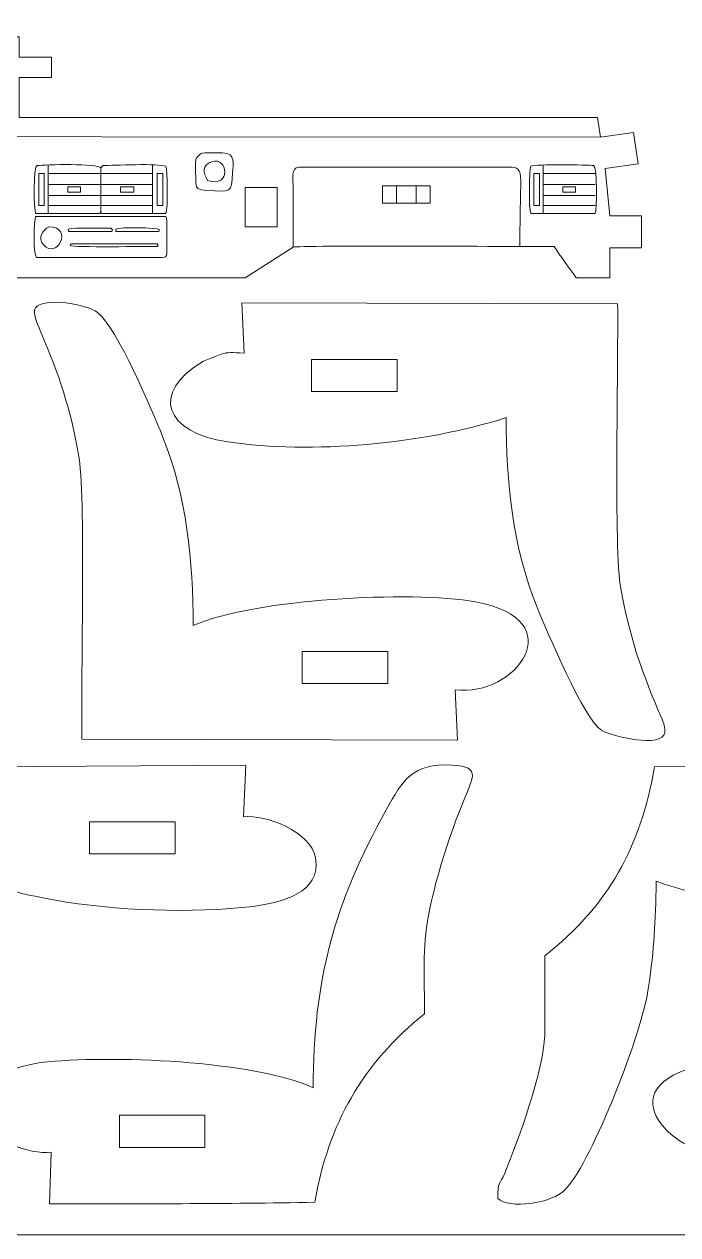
# Model space of a CAD drawing. Header units: centimetres. Extents: x -5.6 to 52.4, y -14 to 24.
# Drawn here: x 10.52 to 15.72, y -13.99 to -4.35 of the extents above; entities that cross this region are included whole.
import ezdxf

# ---------------------------------------------------------------- set-up
doc = ezdxf.new("R2010")
doc.units = ezdxf.units.CM
doc.header["$MEASUREMENT"] = 0
doc.layers.add('Camada 1', color=7, linetype='Continuous')

msp = doc.modelspace()

# ---------------------------------------------------------------- linework, layer by layer
at = {"layer": 'Camada 1', "color": 5, "lineweight": 9}
msp.add_open_spline([(52.40695, -13.99431), (52.40695, -13.99431), (-5.59305, -13.99431), (-5.59305, -13.99431), (-5.59305, -13.99431), (-5.59305, -13.99431), (52.40695, -13.9943), (52.40695, -13.9943), (52.40695, -13.9943), (52.40695, -13.9943), (52.40695, 24.00571), (52.40695, 24.00571), (52.40695, 24.00571), (52.40695, 24.00571), (-5.59305, 24.00571), (-5.59305, 24.00571), (-5.59305, 24.00571), (-5.59305, 24.00571), (-5.59305, -13.9943), (-5.59305, -13.9943)], degree=3, knots=[0, 0, 0, 0, 0.1666667, 0.1666667, 0.1666667, 0.1666667, 0.3333333, 0.3333333, 0.3333333, 0.3333333, 0.5, 0.5, 0.5, 0.5, 0.6666667, 0.6666667, 0.6666667, 0.6666667, 1, 1, 1, 1], dxfattribs=at)
at = {"layer": 'Camada 1', "color": 3, "lineweight": 9}
for points, knots in [([(8.43864, -4.69443), (8.43864, -4.69443), (8.43864, -4.77572), (8.43864, -4.77572), (8.43864, -4.77572), (8.52408, -4.77572), (8.60953, -4.77572), (8.69497, -4.77572), (8.69497, -4.77572), (8.69497, -4.77572), (8.69497, -5.09455), (8.69497, -5.09455), (8.69497, -5.09455), (8.48449, -5.09455), (8.27402, -5.09455), (8.06354, -5.09455), (8.06354, -5.09455), (8.06354, -5.09455), (8.06354, -4.84448), (8.06354, -4.84448), (8.06354, -4.84448), (8.06354, -4.84448), (7.55093, -4.84448), (7.55093, -4.84448), (7.55093, -4.84448), (7.55093, -4.84448), (7.55093, -5.09455), (7.55093, -5.09455), (7.55093, -5.09455), (7.41965, -5.09455), (7.28837, -5.09455), (7.15709, -5.09455), (7.15709, -5.09455), (7.15709, -5.09455), (7.13834, -5.24457), (7.13834, -5.24457), (7.13834, -5.24457), (7.13834, -5.24457), (6.88827, -5.21334), (6.88827, -5.21334), (6.88827, -5.21334), (6.87599, -5.28679), (6.85701, -5.39169), (6.85701, -5.4634), (6.85701, -5.4634), (6.85701, -5.4634), (7.10708, -5.50091), (7.10708, -5.50091), (7.10708, -5.50091), (7.10708, -5.50091), (7.08208, -5.876), (7.08208, -5.876), (7.08208, -5.876), (7.08208, -5.876), (6.82574, -5.876), (6.82574, -5.876), (6.82574, -5.876), (6.82574, -5.876), (6.82574, -6.13231), (6.82574, -6.13231), (6.82574, -6.13231), (6.82574, -6.13231), (7.08208, -6.13231), (7.08208, -6.13231), (7.08208, -6.13231), (7.08208, -6.13231), (7.08208, -6.36986), (7.08208, -6.36986), (7.08208, -6.36986), (7.08208, -6.36986), (7.51967, -6.36986), (7.51967, -6.36986), (7.51967, -6.36986), (7.51967, -6.36986), (7.70723, -6.13231), (7.70723, -6.13231), (7.70723, -6.13231), (7.70723, -6.13231), (9.6452, -6.13231), (9.6452, -6.13231), (9.6452, -6.13231), (9.6452, -6.13231), (9.98279, -6.36986), (9.98279, -6.36986), (9.98279, -6.36986), (9.98279, -6.36986), (12.27711, -6.36986), (12.27711, -6.36986), (12.27711, -6.36986), (12.27711, -6.36986), (12.65847, -6.12607), (12.65847, -6.12607), (12.65847, -6.12607), (12.7102, -6.11095), (14.41724, -6.12286), (14.74023, -6.1198), (14.74023, -6.1198), (14.78224, -6.19335), (14.86002, -6.28705), (14.91528, -6.36986), (14.91528, -6.36986), (14.91528, -6.36986), (15.1841, -6.36986), (15.1841, -6.36986), (15.1841, -6.36986), (15.1841, -6.36986), (15.1841, -6.13231), (15.1841, -6.13231), (15.1841, -6.13231), (15.1841, -6.13231), (15.43416, -6.13231), (15.43416, -6.13231), (15.43416, -6.13231), (15.43416, -6.13231), (15.43416, -5.876), (15.43416, -5.876), (15.43416, -5.876), (15.43416, -5.876), (15.1841, -5.876), (15.1841, -5.876), (15.1841, -5.876), (15.1841, -5.876), (15.14659, -5.50091), (15.14659, -5.50091), (15.14659, -5.50091), (15.14659, -5.50091), (15.40914, -5.4634), (15.40914, -5.4634), (15.40914, -5.4634), (15.40914, -5.4634), (15.37163, -5.21334), (15.37163, -5.21334), (15.37163, -5.21334), (15.37163, -5.21334), (15.10908, -5.25085), (15.10908, -5.25085), (15.10908, -5.25085), (15.10908, -5.25085), (15.08406, -5.09455), (15.08406, -5.09455), (15.08406, -5.09455), (15.08406, -5.09455), (10.47665, -5.09455), (10.47665, -5.09455), (10.47665, -5.09455), (10.47665, -5.09455), (10.47665, -4.77572), (10.47665, -4.77572), (10.47665, -4.77572), (10.56209, -4.77572), (10.64754, -4.77572), (10.73298, -4.77572), (10.73298, -4.77572), (10.73298, -4.77572), (10.73298, -4.61318), (10.73298, -4.61318), (10.73298, -4.61318), (10.73298, -4.61318), (10.47665, -4.61318), (10.47665, -4.61318), (10.47665, -4.61318), (10.47665, -4.61318), (10.47665, -4.45064), (10.47665, -4.45064), (10.47665, -4.45064), (10.47665, -4.45064), (8.69497, -4.45064), (8.69497, -4.45064), (8.69497, -4.45064), (8.69497, -4.45064), (8.69497, -4.61318), (8.69497, -4.61318), (8.69497, -4.61318), (8.69497, -4.61318), (8.43864, -4.61318), (8.43864, -4.61318), (8.43864, -4.61318), (8.43864, -4.61318), (8.43864, -4.69443), (8.43864, -4.69443)], [0, 0, 0, 0, 0.0217391, 0.0217391, 0.0217391, 0.0217391, 0.0434783, 0.0434783, 0.0434783, 0.0434783, 0.0652174, 0.0652174, 0.0652174, 0.0652174, 0.0869565, 0.0869565, 0.0869565, 0.0869565, 0.1086957, 0.1086957, 0.1086957, 0.1086957, 0.1304348, 0.1304348, 0.1304348, 0.1304348, 0.1521739, 0.1521739, 0.1521739, 0.1521739, 0.173913, 0.173913, 0.173913, 0.173913, 0.1956522, 0.1956522, 0.1956522, 0.1956522, 0.2173913, 0.2173913, 0.2173913, 0.2173913, 0.2391304, 0.2391304, 0.2391304, 0.2391304, 0.2608696, 0.2608696, 0.2608696, 0.2608696, 0.2826087, 0.2826087, 0.2826087, 0.2826087, 0.3043478, 0.3043478, 0.3043478, 0.3043478, 0.326087, 0.326087, 0.326087, 0.326087, 0.3478261, 0.3478261, 0.3478261, 0.3478261, 0.3695652, 0.3695652, 0.3695652, 0.3695652, 0.3913043, 0.3913043, 0.3913043, 0.3913043, 0.4130435, 0.4130435, 0.4130435, 0.4130435, 0.4347826, 0.4347826, 0.4347826, 0.4347826, 0.4565217, 0.4565217, 0.4565217, 0.4565217, 0.4782609, 0.4782609, 0.4782609, 0.4782609, 0.5, 0.5, 0.5, 0.5, 0.5217391, 0.5217391, 0.5217391, 0.5217391, 0.5434783, 0.5434783, 0.5434783, 0.5434783, 0.5652174, 0.5652174, 0.5652174, 0.5652174, 0.5869565, 0.5869565, 0.5869565, 0.5869565, 0.6086957, 0.6086957, 0.6086957, 0.6086957, 0.6304348, 0.6304348, 0.6304348, 0.6304348, 0.6521739, 0.6521739, 0.6521739, 0.6521739, 0.673913, 0.673913, 0.673913, 0.673913, 0.6956522, 0.6956522, 0.6956522, 0.6956522, 0.7173913, 0.7173913, 0.7173913, 0.7173913, 0.7391304, 0.7391304, 0.7391304, 0.7391304, 0.7608696, 0.7608696, 0.7608696, 0.7608696, 0.7826087, 0.7826087, 0.7826087, 0.7826087, 0.8043478, 0.8043478, 0.8043478, 0.8043478, 0.826087, 0.826087, 0.826087, 0.826087, 0.8478261, 0.8478261, 0.8478261, 0.8478261, 0.8695652, 0.8695652, 0.8695652, 0.8695652, 0.8913043, 0.8913043, 0.8913043, 0.8913043, 0.9130435, 0.9130435, 0.9130435, 0.9130435, 0.9347826, 0.9347826, 0.9347826, 0.9347826, 0.9565217, 0.9565217, 0.9565217, 0.9565217, 1, 1, 1, 1]), ([(14.11369, -8.95282), (14.89523, -9.0949), (14.43177, -9.71296), (13.95115, -9.653), (13.95115, -9.653), (13.95115, -9.653), (13.9699, -10.05308), (13.9699, -10.05308), (13.9699, -10.05308), (13.9699, -10.05308), (10.97542, -10.04684), (10.97542, -10.04684), (10.97542, -10.04684), (10.9696, -9.50755), (11.00669, -8.08713), (10.9504, -7.77752), (10.9504, -7.77752), (10.8813, -7.39742), (10.7966, -7.15562), (10.65032, -6.8023), (10.65032, -6.8023), (10.64068, -6.77901), (10.57517, -6.64765), (10.60657, -6.60849), (10.60657, -6.60849), (10.67496, -6.52319), (11.01545, -6.58058), (11.10045, -6.646), (11.10045, -6.646), (11.258, -6.76726), (11.53669, -7.42981), (11.61933, -7.63373), (11.61933, -7.63373), (11.81264, -8.11072), (11.86313, -8.63014), (11.86313, -9.14035), (11.86313, -9.14035), (12.33537, -8.93059), (13.5968, -8.85887), (14.11369, -8.95282)], [0, 0, 0, 0, 0.0909091, 0.0909091, 0.0909091, 0.0909091, 0.1818182, 0.1818182, 0.1818182, 0.1818182, 0.2727273, 0.2727273, 0.2727273, 0.2727273, 0.3636364, 0.3636364, 0.3636364, 0.3636364, 0.4545455, 0.4545455, 0.4545455, 0.4545455, 0.5454545, 0.5454545, 0.5454545, 0.5454545, 0.6363636, 0.6363636, 0.6363636, 0.6363636, 0.7272727, 0.7272727, 0.7272727, 0.7272727, 0.8181818, 0.8181818, 0.8181818, 0.8181818, 1, 1, 1, 1]), ([(11.94441, -7.0336), (12.10801, -6.97903), (12.07431, -6.95482), (12.26949, -6.97108), (12.26949, -6.97108), (12.26949, -6.97108), (12.25073, -6.57099), (12.25073, -6.57099), (12.25073, -6.57099), (12.25073, -6.57099), (15.24521, -6.57722), (15.24521, -6.57722), (15.24521, -6.57722), (15.25103, -7.11646), (15.21395, -8.53706), (15.27024, -8.84655), (15.27024, -8.84655), (15.33933, -9.22643), (15.42405, -9.46865), (15.57032, -9.8218), (15.57032, -9.8218), (15.5886, -9.86594), (15.62731, -9.93382), (15.62032, -9.99058), (15.62032, -9.99058), (15.60376, -10.12505), (15.19565, -10.01978), (15.12019, -9.97807), (15.12019, -9.97807), (14.98344, -9.90249), (14.67646, -9.17576), (14.60131, -8.99032), (14.60131, -8.99032), (14.40801, -8.51334), (14.35751, -7.99391), (14.35751, -7.48371), (14.35751, -7.48371), (13.69734, -7.6973), (12.80211, -7.77613), (12.13821, -7.67752), (12.13821, -7.67752), (11.64071, -7.60363), (11.51296, -7.29242), (11.94441, -7.0336)], [0, 0, 0, 0, 0.0833333, 0.0833333, 0.0833333, 0.0833333, 0.1666667, 0.1666667, 0.1666667, 0.1666667, 0.25, 0.25, 0.25, 0.25, 0.3333333, 0.3333333, 0.3333333, 0.3333333, 0.4166667, 0.4166667, 0.4166667, 0.4166667, 0.5, 0.5, 0.5, 0.5, 0.5833333, 0.5833333, 0.5833333, 0.5833333, 0.6666667, 0.6666667, 0.6666667, 0.6666667, 0.75, 0.75, 0.75, 0.75, 0.8333333, 0.8333333, 0.8333333, 0.8333333, 1, 1, 1, 1]), ([(16.03343, -12.62246), (15.0752, -12.76996), (15.69933, -13.3755), (16.06471, -13.34138), (16.06471, -13.34138), (16.06471, -13.34138), (16.11472, -13.33514), (16.11472, -13.33514), (16.11472, -13.33514), (16.11472, -13.33514), (16.09597, -13.74774), (16.09597, -13.74774), (16.09597, -13.74774), (16.80222, -13.74774), (17.50913, -13.74858), (18.21524, -13.73522), (18.21524, -13.73522), (18.32915, -13.0804), (18.56174, -12.65224), (19.09046, -12.23488), (19.09046, -12.23488), (19.09046, -11.92335), (19.06924, -11.60904), (19.14047, -11.30337), (19.14047, -11.30337), (19.14047, -11.30337), (19.29677, -10.77825), (19.29677, -10.77825), (19.29677, -10.77825), (19.40414, -10.47099), (19.66256, -10.18779), (19.18422, -10.25937), (19.18422, -10.25937), (18.88494, -10.30415), (18.8334, -10.50181), (18.70285, -10.74074), (18.70285, -10.74074), (18.34927, -11.38785), (18.19648, -12.09837), (18.19648, -12.8225), (18.19648, -12.8225), (17.72193, -12.60695), (16.5694, -12.55813), (16.03343, -12.62246)], [0, 0, 0, 0, 0.0833333, 0.0833333, 0.0833333, 0.0833333, 0.1666667, 0.1666667, 0.1666667, 0.1666667, 0.25, 0.25, 0.25, 0.25, 0.3333333, 0.3333333, 0.3333333, 0.3333333, 0.4166667, 0.4166667, 0.4166667, 0.4166667, 0.5, 0.5, 0.5, 0.5, 0.5833333, 0.5833333, 0.5833333, 0.5833333, 0.6666667, 0.6666667, 0.6666667, 0.6666667, 0.75, 0.75, 0.75, 0.75, 0.8333333, 0.8333333, 0.8333333, 0.8333333, 1, 1, 1, 1]), ([(12.34433, -11.37842), (12.56136, -11.34366), (12.88524, -11.27596), (12.83821, -10.99081), (12.83821, -10.99081), (12.80463, -10.78719), (12.4402, -10.64035), (12.26308, -10.66573), (12.26308, -10.66573), (12.26308, -10.66573), (12.28184, -10.25313), (12.28184, -10.25313), (12.28184, -10.25313), (12.28184, -10.25313), (10.16254, -10.26561), (10.16254, -10.26561), (10.16254, -10.26561), (10.05446, -10.88712), (9.78672, -11.37797), (9.28732, -11.77225), (9.28732, -11.77225), (9.28732, -12.25885), (9.31475, -12.47354), (9.16228, -12.96629), (9.16228, -12.96629), (9.09868, -13.17185), (9.04724, -13.307), (8.96224, -13.50392), (8.96224, -13.50392), (8.94571, -13.54221), (8.87684, -13.68199), (8.92474, -13.71647), (8.92474, -13.71647), (9.04485, -13.80293), (9.34884, -13.73804), (9.44989, -13.62895), (9.44989, -13.62895), (9.69382, -13.36562), (10.03173, -12.46077), (10.10628, -12.03481), (10.10628, -12.03481), (10.15597, -11.75089), (10.16647, -11.46558), (10.17505, -11.17834), (10.17505, -11.17834), (10.39866, -11.25469), (10.52846, -11.28596), (10.7627, -11.32839), (10.7627, -11.32839), (11.23484, -11.41392), (11.86151, -11.43413), (12.34433, -11.37842)], [0, 0, 0, 0, 0.0714286, 0.0714286, 0.0714286, 0.0714286, 0.1428571, 0.1428571, 0.1428571, 0.1428571, 0.2142857, 0.2142857, 0.2142857, 0.2142857, 0.2857143, 0.2857143, 0.2857143, 0.2857143, 0.3571429, 0.3571429, 0.3571429, 0.3571429, 0.4285714, 0.4285714, 0.4285714, 0.4285714, 0.5, 0.5, 0.5, 0.5, 0.5714286, 0.5714286, 0.5714286, 0.5714286, 0.6428571, 0.6428571, 0.6428571, 0.6428571, 0.7142857, 0.7142857, 0.7142857, 0.7142857, 0.7857143, 0.7857143, 0.7857143, 0.7857143, 0.8571429, 0.8571429, 0.8571429, 0.8571429, 1, 1, 1, 1]), ([(10.65018, -12.62246), (10.41638, -12.65989), (10.06754, -12.75695), (10.17505, -13.05381), (10.17505, -13.05381), (10.242, -13.23868), (10.55871, -13.35977), (10.73144, -13.33514), (10.73144, -13.33514), (10.73144, -13.33514), (10.71895, -13.74774), (10.71895, -13.74774), (10.71895, -13.74774), (11.42311, -13.74774), (12.12796, -13.7488), (12.83198, -13.73522), (12.83198, -13.73522), (12.9399, -13.11426), (13.20975, -12.62756), (13.7072, -12.23488), (13.7072, -12.23488), (13.7072, -11.95093), (13.68522, -11.71376), (13.73843, -11.44716), (13.73843, -11.44716), (13.79449, -11.16629), (13.87392, -10.91541), (13.97602, -10.6407), (13.97602, -10.6407), (14.09061, -10.34233), (14.17577, -10.26694), (13.92599, -10.25313), (13.92599, -10.25313), (13.60649, -10.23546), (13.53415, -10.37078), (13.40087, -10.60947), (13.40087, -10.60947), (12.98784, -11.34913), (12.81946, -11.97144), (12.81946, -12.8225), (12.81946, -12.8225), (12.34141, -12.60534), (11.19102, -12.56004), (10.65018, -12.62246)], [0, 0, 0, 0, 0.0833333, 0.0833333, 0.0833333, 0.0833333, 0.1666667, 0.1666667, 0.1666667, 0.1666667, 0.25, 0.25, 0.25, 0.25, 0.3333333, 0.3333333, 0.3333333, 0.3333333, 0.4166667, 0.4166667, 0.4166667, 0.4166667, 0.5, 0.5, 0.5, 0.5, 0.5833333, 0.5833333, 0.5833333, 0.5833333, 0.6666667, 0.6666667, 0.6666667, 0.6666667, 0.75, 0.75, 0.75, 0.75, 0.8333333, 0.8333333, 0.8333333, 0.8333333, 1, 1, 1, 1]), ([(17.72138, -11.37842), (17.92558, -11.34572), (18.21207, -11.29118), (18.22774, -11.04082), (18.22774, -11.04082), (18.23901, -10.86081), (17.88739, -10.63029), (17.64009, -10.66573), (17.64009, -10.66573), (17.65327, -10.53368), (17.64284, -10.41323), (17.65885, -10.25313), (17.65885, -10.25313), (17.65885, -10.25313), (15.53955, -10.26561), (15.53955, -10.26561), (15.53955, -10.26561), (15.42909, -10.90114), (15.17314, -11.37049), (14.66436, -11.77225), (14.66436, -11.77225), (14.66436, -11.77225), (14.66436, -12.40366), (14.66436, -12.40366), (14.66436, -12.40366), (14.65232, -12.69496), (14.46058, -13.22157), (14.34553, -13.50392), (14.34553, -13.50392), (14.30771, -13.59173), (14.28927, -13.57003), (14.28927, -13.70399), (14.28927, -13.70399), (14.37567, -13.79039), (14.72254, -13.74979), (14.83314, -13.62895), (14.83314, -13.62895), (15.05062, -13.39134), (15.44219, -12.37369), (15.48956, -12.03481), (15.48956, -12.03481), (15.53772, -11.69026), (15.54693, -11.52307), (15.55207, -11.17834), (15.55207, -11.17834), (15.74614, -11.2446), (15.93616, -11.29763), (16.13972, -11.32839), (16.13972, -11.32839), (16.6554, -11.40632), (17.20714, -11.43773), (17.72138, -11.37842)], [0, 0, 0, 0, 0.0714286, 0.0714286, 0.0714286, 0.0714286, 0.1428571, 0.1428571, 0.1428571, 0.1428571, 0.2142857, 0.2142857, 0.2142857, 0.2142857, 0.2857143, 0.2857143, 0.2857143, 0.2857143, 0.3571429, 0.3571429, 0.3571429, 0.3571429, 0.4285714, 0.4285714, 0.4285714, 0.4285714, 0.5, 0.5, 0.5, 0.5, 0.5714286, 0.5714286, 0.5714286, 0.5714286, 0.6428571, 0.6428571, 0.6428571, 0.6428571, 0.7142857, 0.7142857, 0.7142857, 0.7142857, 0.7857143, 0.7857143, 0.7857143, 0.7857143, 0.8571429, 0.8571429, 0.8571429, 0.8571429, 1, 1, 1, 1])]:
    msp.add_open_spline(points, degree=3, knots=knots, dxfattribs=at)
at = {"layer": 'Camada 1', "color": 1, "lineweight": 9}
for points in [[(7.13834, -5.24457), (7.13834, -5.24457), (15.12784, -5.25085), (15.12784, -5.25085)], [(11.12683, -5.49464), (11.12683, -5.49464), (11.12683, -5.84474), (11.12683, -5.84474)], [(11.53944, -5.47589), (11.53944, -5.47589), (11.53944, -5.85725), (11.53944, -5.85725)], [(10.70796, -5.53842), (10.70796, -5.53842), (10.70796, -5.85725), (10.70796, -5.85725)], [(14.65271, -5.53842), (14.65271, -5.53842), (14.65271, -5.85725), (14.65271, -5.85725)], [(10.70796, -5.62594), (10.70796, -5.62594), (11.53319, -5.62594), (11.53319, -5.62594)], [(14.65271, -5.62594), (14.65271, -5.62594), (15.06531, -5.62594), (15.06531, -5.62594)], [(10.70796, -5.71344), (10.98304, -5.71344), (11.25811, -5.71344), (11.53319, -5.71344)], [(14.65271, -5.71344), (14.65271, -5.71344), (15.06531, -5.71344), (15.06531, -5.71344)], [(10.70796, -5.79472), (10.70796, -5.79472), (11.53319, -5.79472), (11.53319, -5.79472)], [(14.65271, -5.79472), (14.65271, -5.79472), (15.06531, -5.79472), (15.06531, -5.79472)]]:
    msp.add_open_spline(points, degree=3, dxfattribs=at)
for points, knots in [([(11.92076, -5.38212), (11.9606, -5.36887), (12.04898, -5.37588), (12.09581, -5.37588), (12.09581, -5.37588), (12.20835, -5.37588), (12.18069, -5.46874), (12.1771, -5.53215), (12.1771, -5.53215), (12.16729, -5.70513), (12.1708, -5.68043), (11.97079, -5.67594), (11.97079, -5.67594), (11.94876, -5.67416), (11.90059, -5.66774), (11.8895, -5.64469), (11.8895, -5.64469), (11.88376, -5.63277), (11.87544, -5.43309), (11.8895, -5.41339), (11.8895, -5.41339), (11.8895, -5.41339), (11.92076, -5.38212), (11.92076, -5.38212)], [0, 0, 0, 0, 0.1428571, 0.1428571, 0.1428571, 0.1428571, 0.2857143, 0.2857143, 0.2857143, 0.2857143, 0.4285714, 0.4285714, 0.4285714, 0.4285714, 0.5714286, 0.5714286, 0.5714286, 0.5714286, 0.7142857, 0.7142857, 0.7142857, 0.7142857, 1, 1, 1, 1]), ([(11.64571, -5.48216), (11.59419, -5.45634), (11.22086, -5.47589), (11.14558, -5.47589), (11.14558, -5.47589), (11.14558, -5.47589), (11.12683, -5.49464), (11.12683, -5.49464), (11.12683, -5.49464), (11.10787, -5.45689), (10.67776, -5.4692), (10.62046, -5.47589), (10.62046, -5.47589), (10.58737, -5.47975), (10.59426, -5.82992), (10.60796, -5.85725), (10.60796, -5.85725), (10.60796, -5.85725), (11.12056, -5.85725), (11.12056, -5.85725), (11.12056, -5.85725), (11.12056, -5.85725), (11.12683, -5.84474), (11.12683, -5.84474), (11.12683, -5.84474), (11.12683, -5.84474), (11.13307, -5.85725), (11.13307, -5.85725), (11.13307, -5.85725), (11.13307, -5.85725), (11.64571, -5.85725), (11.64571, -5.85725), (11.64571, -5.85725), (11.66385, -5.82093), (11.6571, -5.50491), (11.64571, -5.48216)], [0, 0, 0, 0, 0.1, 0.1, 0.1, 0.1, 0.2, 0.2, 0.2, 0.2, 0.3, 0.3, 0.3, 0.3, 0.4, 0.4, 0.4, 0.4, 0.5, 0.5, 0.5, 0.5, 0.6, 0.6, 0.6, 0.6, 0.7, 0.7, 0.7, 0.7, 0.8, 0.8, 0.8, 0.8, 1, 1, 1, 1]), ([(10.70796, -5.47589), (10.70796, -5.47589), (10.70796, -5.53842), (10.70796, -5.53842), (10.70796, -5.53842), (10.98304, -5.53842), (11.25811, -5.53842), (11.53319, -5.53842)], [0, 0, 0, 0, 0.3333333, 0.3333333, 0.3333333, 0.3333333, 1, 1, 1, 1]), ([(12.01453, -5.44463), (12.13944, -5.40307), (12.17132, -5.65939), (11.97702, -5.59468), (11.97702, -5.59468), (11.94584, -5.53209), (11.92476, -5.47455), (12.01453, -5.44463)], [0, 0, 0, 0, 0.3333333, 0.3333333, 0.3333333, 0.3333333, 1, 1, 1, 1]), ([(14.46517, -6.1198), (14.46517, -5.48424), (14.51831, -5.4884), (14.35263, -5.4884), (14.35263, -5.4884), (14.35263, -5.4884), (12.70222, -5.4884), (12.70222, -5.4884), (12.70222, -5.4884), (12.6421, -5.49324), (12.65847, -5.58882), (12.65847, -5.62594), (12.65847, -5.62594), (12.65847, -5.62594), (12.65847, -6.1198), (12.65847, -6.1198)], [0, 0, 0, 0, 0.2, 0.2, 0.2, 0.2, 0.4, 0.4, 0.4, 0.4, 0.6, 0.6, 0.6, 0.6, 1, 1, 1, 1]), ([(14.55267, -5.48216), (14.59058, -5.46316), (15.0068, -5.47052), (15.0528, -5.47589), (15.0528, -5.47589), (15.08585, -5.47975), (15.07897, -5.82986), (15.06531, -5.85725), (15.06531, -5.85725), (15.06531, -5.85725), (14.55267, -5.85725), (14.55267, -5.85725), (14.55267, -5.85725), (14.53453, -5.82093), (14.54128, -5.50491), (14.55267, -5.48216)], [0, 0, 0, 0, 0.2, 0.2, 0.2, 0.2, 0.4, 0.4, 0.4, 0.4, 0.6, 0.6, 0.6, 0.6, 1, 1, 1, 1]), ([(14.65271, -5.47589), (14.65271, -5.47589), (14.65271, -5.53842), (14.65271, -5.53842), (14.65271, -5.53842), (14.65271, -5.53842), (15.06531, -5.53842), (15.06531, -5.53842)], [0, 0, 0, 0, 0.3333333, 0.3333333, 0.3333333, 0.3333333, 1, 1, 1, 1]), ([(10.63294, -5.75721), (10.63294, -5.75721), (10.63294, -5.79472), (10.63294, -5.79472), (10.63294, -5.79472), (10.63294, -5.79472), (10.67672, -5.79472), (10.67672, -5.79472), (10.67672, -5.79472), (10.67672, -5.79472), (10.67672, -5.53842), (10.67672, -5.53842), (10.67672, -5.53842), (10.67672, -5.53842), (10.63294, -5.53842), (10.63294, -5.53842), (10.63294, -5.53842), (10.63294, -5.53842), (10.63294, -5.75721), (10.63294, -5.75721)], [0, 0, 0, 0, 0.1666667, 0.1666667, 0.1666667, 0.1666667, 0.3333333, 0.3333333, 0.3333333, 0.3333333, 0.5, 0.5, 0.5, 0.5, 0.6666667, 0.6666667, 0.6666667, 0.6666667, 1, 1, 1, 1]), ([(11.57694, -5.75721), (11.57694, -5.75721), (11.57694, -5.79472), (11.57694, -5.79472), (11.57694, -5.79472), (11.57694, -5.79472), (11.62069, -5.79472), (11.62069, -5.79472), (11.62069, -5.79472), (11.62069, -5.79472), (11.62069, -5.53842), (11.62069, -5.53842), (11.62069, -5.53842), (11.62069, -5.53842), (11.57694, -5.53842), (11.57694, -5.53842), (11.57694, -5.53842), (11.57694, -5.53842), (11.57694, -5.75721), (11.57694, -5.75721)], [0, 0, 0, 0, 0.1666667, 0.1666667, 0.1666667, 0.1666667, 0.3333333, 0.3333333, 0.3333333, 0.3333333, 0.5, 0.5, 0.5, 0.5, 0.6666667, 0.6666667, 0.6666667, 0.6666667, 1, 1, 1, 1]), ([(14.57769, -5.75721), (14.57769, -5.75721), (14.57769, -5.79472), (14.57769, -5.79472), (14.57769, -5.79472), (14.57769, -5.79472), (14.62144, -5.79472), (14.62144, -5.79472), (14.62144, -5.79472), (14.62144, -5.79472), (14.62144, -5.53842), (14.62144, -5.53842), (14.62144, -5.53842), (14.62144, -5.53842), (14.57769, -5.53842), (14.57769, -5.53842), (14.57769, -5.53842), (14.57769, -5.53842), (14.57769, -5.75721), (14.57769, -5.75721)], [0, 0, 0, 0, 0.1666667, 0.1666667, 0.1666667, 0.1666667, 0.3333333, 0.3333333, 0.3333333, 0.3333333, 0.5, 0.5, 0.5, 0.5, 0.6666667, 0.6666667, 0.6666667, 0.6666667, 1, 1, 1, 1]), ([(10.86426, -5.66969), (10.86426, -5.66969), (10.86426, -5.68844), (10.86426, -5.68844), (10.86426, -5.68844), (10.86426, -5.68844), (10.96429, -5.68844), (10.96429, -5.68844), (10.96429, -5.68844), (10.96429, -5.68844), (10.96429, -5.64469), (10.96429, -5.64469), (10.96429, -5.64469), (10.96429, -5.64469), (10.86426, -5.64469), (10.86426, -5.64469), (10.86426, -5.64469), (10.86426, -5.64469), (10.86426, -5.66969), (10.86426, -5.66969)], [0, 0, 0, 0, 0.1666667, 0.1666667, 0.1666667, 0.1666667, 0.3333333, 0.3333333, 0.3333333, 0.3333333, 0.5, 0.5, 0.5, 0.5, 0.6666667, 0.6666667, 0.6666667, 0.6666667, 1, 1, 1, 1]), ([(11.28313, -5.66969), (11.28313, -5.66969), (11.28313, -5.68844), (11.28313, -5.68844), (11.28313, -5.68844), (11.28313, -5.68844), (11.38941, -5.68844), (11.38941, -5.68844), (11.38941, -5.68844), (11.38941, -5.68844), (11.38941, -5.64469), (11.38941, -5.64469), (11.38941, -5.64469), (11.38941, -5.64469), (11.28313, -5.64469), (11.28313, -5.64469), (11.28313, -5.64469), (11.28313, -5.64469), (11.28313, -5.66969), (11.28313, -5.66969)], [0, 0, 0, 0, 0.1666667, 0.1666667, 0.1666667, 0.1666667, 0.3333333, 0.3333333, 0.3333333, 0.3333333, 0.5, 0.5, 0.5, 0.5, 0.6666667, 0.6666667, 0.6666667, 0.6666667, 1, 1, 1, 1]), ([(13.37113, -5.70719), (13.37113, -5.70719), (13.37113, -5.77596), (13.37113, -5.77596), (13.37113, -5.77596), (13.37113, -5.77596), (13.75249, -5.77596), (13.75249, -5.77596), (13.75249, -5.77596), (13.75249, -5.77596), (13.75249, -5.63843), (13.75249, -5.63843), (13.75249, -5.63843), (13.75249, -5.63843), (13.37113, -5.63843), (13.37113, -5.63843), (13.37113, -5.63843), (13.37113, -5.63843), (13.37113, -5.70719), (13.37113, -5.70719)], [0, 0, 0, 0, 0.1666667, 0.1666667, 0.1666667, 0.1666667, 0.3333333, 0.3333333, 0.3333333, 0.3333333, 0.5, 0.5, 0.5, 0.5, 0.6666667, 0.6666667, 0.6666667, 0.6666667, 1, 1, 1, 1]), ([(13.48367, -5.70719), (13.48367, -5.70719), (13.48367, -5.77596), (13.48367, -5.77596), (13.48367, -5.77596), (13.48367, -5.77596), (13.63994, -5.77596), (13.63994, -5.77596), (13.63994, -5.77596), (13.63994, -5.77596), (13.63994, -5.63843), (13.63994, -5.63843), (13.63994, -5.63843), (13.63994, -5.63843), (13.48367, -5.63843), (13.48367, -5.63843), (13.48367, -5.63843), (13.48367, -5.63843), (13.48367, -5.70719), (13.48367, -5.70719)], [0, 0, 0, 0, 0.1666667, 0.1666667, 0.1666667, 0.1666667, 0.3333333, 0.3333333, 0.3333333, 0.3333333, 0.5, 0.5, 0.5, 0.5, 0.6666667, 0.6666667, 0.6666667, 0.6666667, 1, 1, 1, 1]), ([(14.80901, -5.66969), (14.80901, -5.66969), (14.80901, -5.68844), (14.80901, -5.68844), (14.80901, -5.68844), (14.80901, -5.68844), (14.90901, -5.68844), (14.90901, -5.68844), (14.90901, -5.68844), (14.90901, -5.68844), (14.90901, -5.64469), (14.90901, -5.64469), (14.90901, -5.64469), (14.90901, -5.64469), (14.80901, -5.64469), (14.80901, -5.64469), (14.80901, -5.64469), (14.80901, -5.64469), (14.80901, -5.66969), (14.80901, -5.66969)], [0, 0, 0, 0, 0.1666667, 0.1666667, 0.1666667, 0.1666667, 0.3333333, 0.3333333, 0.3333333, 0.3333333, 0.5, 0.5, 0.5, 0.5, 0.6666667, 0.6666667, 0.6666667, 0.6666667, 1, 1, 1, 1]), ([(10.60796, -5.88225), (10.95388, -5.88225), (11.29979, -5.88225), (11.64571, -5.88225), (11.64571, -5.88225), (11.65972, -5.91028), (11.65196, -6.01204), (11.65196, -6.04478), (11.65196, -6.04478), (11.65196, -6.22052), (11.66711, -6.20733), (11.58945, -6.20733), (11.58945, -6.20733), (11.58945, -6.20733), (10.61419, -6.20733), (10.61419, -6.20733), (10.61419, -6.20733), (10.58707, -6.18012), (10.59354, -5.91102), (10.60796, -5.88225)], [0, 0, 0, 0, 0.1666667, 0.1666667, 0.1666667, 0.1666667, 0.3333333, 0.3333333, 0.3333333, 0.3333333, 0.5, 0.5, 0.5, 0.5, 0.6666667, 0.6666667, 0.6666667, 0.6666667, 1, 1, 1, 1]), ([(10.71423, -5.9635), (10.914, -5.9635), (10.777, -6.2301), (10.67045, -6.10731), (10.67045, -6.10731), (10.62067, -6.04994), (10.66111, -5.99386), (10.71423, -5.9635)], [0, 0, 0, 0, 0.3333333, 0.3333333, 0.3333333, 0.3333333, 1, 1, 1, 1]), ([(10.8705, -5.98228), (10.89652, -5.96925), (11.15811, -5.97602), (11.20809, -5.97602), (11.20809, -5.97602), (11.20809, -5.97602), (11.22059, -5.98852), (11.22059, -5.98852), (11.22059, -5.98852), (11.22059, -5.98852), (11.21436, -6.00103), (11.21436, -6.00103), (11.21436, -6.00103), (11.21436, -6.00103), (10.8705, -6.00103), (10.8705, -6.00103), (10.8705, -6.00103), (10.8705, -6.00103), (10.8705, -5.98228), (10.8705, -5.98228)], [0, 0, 0, 0, 0.1666667, 0.1666667, 0.1666667, 0.1666667, 0.3333333, 0.3333333, 0.3333333, 0.3333333, 0.5, 0.5, 0.5, 0.5, 0.6666667, 0.6666667, 0.6666667, 0.6666667, 1, 1, 1, 1]), ([(11.24559, -5.98228), (11.27841, -5.96585), (11.57452, -5.96738), (11.5957, -5.98852), (11.5957, -5.98852), (11.5957, -5.98852), (11.58945, -6.00103), (11.58945, -6.00103), (11.58945, -6.00103), (11.58945, -6.00103), (11.24559, -6.00103), (11.24559, -6.00103), (11.24559, -6.00103), (11.24559, -6.00103), (11.24559, -5.98228), (11.24559, -5.98228)], [0, 0, 0, 0, 0.2, 0.2, 0.2, 0.2, 0.4, 0.4, 0.4, 0.4, 0.6, 0.6, 0.6, 0.6, 1, 1, 1, 1]), ([(10.88928, -6.10103), (10.88928, -6.10103), (11.57694, -6.10103), (11.57694, -6.10103), (11.57694, -6.10103), (11.57694, -6.10103), (11.58318, -6.11356), (11.58318, -6.11356), (11.58318, -6.11356), (11.58318, -6.11356), (11.57694, -6.1198), (11.57694, -6.1198), (11.57694, -6.1198), (11.50397, -6.1198), (10.89889, -6.12936), (10.88301, -6.11356), (10.88301, -6.11356), (10.88301, -6.11356), (10.88928, -6.10103), (10.88928, -6.10103)], [0, 0, 0, 0, 0.1666667, 0.1666667, 0.1666667, 0.1666667, 0.3333333, 0.3333333, 0.3333333, 0.3333333, 0.5, 0.5, 0.5, 0.5, 0.6666667, 0.6666667, 0.6666667, 0.6666667, 1, 1, 1, 1])]:
    msp.add_open_spline(points, degree=3, knots=knots, dxfattribs=at)
at = {"layer": 'Camada 1', "lineweight": 9}
for points in [[(12.49591, -5.65094), (12.49591, -5.65094), (12.53344, -5.65094), (12.53344, -5.65094), (12.53344, -5.65094), (12.53344, -5.65094), (12.53344, -5.9635), (12.53344, -5.9635), (12.53344, -5.9635), (12.53344, -5.9635), (12.27711, -5.9635), (12.27711, -5.9635), (12.27711, -5.9635), (12.27711, -5.9635), (12.27711, -5.65094), (12.27711, -5.65094), (12.27711, -5.65094), (12.27711, -5.65094), (12.49591, -5.65094), (12.49591, -5.65094)], [(13.48854, -7.06485), (13.48854, -7.06485), (13.48854, -7.02109), (13.48854, -7.02109), (13.48854, -7.02109), (13.2614, -7.02109), (13.03426, -7.02109), (12.80712, -7.02109), (12.80712, -7.02109), (12.80712, -7.02109), (12.80712, -7.27739), (12.80712, -7.27739), (12.80712, -7.27739), (12.80712, -7.27739), (13.48854, -7.27739), (13.48854, -7.27739), (13.48854, -7.27739), (13.48854, -7.27739), (13.48854, -7.06485), (13.48854, -7.06485)], [(12.83838, -9.34668), (12.83838, -9.34668), (12.73211, -9.34668), (12.73211, -9.34668), (12.73211, -9.34668), (12.73211, -9.34668), (12.73211, -9.60298), (12.73211, -9.60298), (12.73211, -9.60298), (12.73211, -9.60298), (13.41353, -9.60298), (13.41353, -9.60298), (13.41353, -9.60298), (13.41353, -9.60298), (13.41353, -9.34668), (13.41353, -9.34668), (13.41353, -9.34668), (13.41353, -9.34668), (12.83838, -9.34668), (12.83838, -9.34668)], [(11.03776, -10.74699), (11.03776, -10.74699), (11.03776, -10.70324), (11.03776, -10.70324), (11.03776, -10.70324), (11.03776, -10.70324), (11.71918, -10.70324), (11.71918, -10.70324), (11.71918, -10.70324), (11.71918, -10.70324), (11.71918, -10.95954), (11.71918, -10.95954), (11.71918, -10.95954), (11.71918, -10.95954), (11.03776, -10.95954), (11.03776, -10.95954), (11.03776, -10.95954), (11.03776, -10.95954), (11.03776, -10.74699), (11.03776, -10.74699)], [(11.95676, -13.26013), (11.95676, -13.26013), (11.95676, -13.29764), (11.95676, -13.29764), (11.95676, -13.29764), (11.72962, -13.29764), (11.50248, -13.29764), (11.27534, -13.29764), (11.27534, -13.29764), (11.27534, -13.29764), (11.27534, -13.04133), (11.27534, -13.04133), (11.27534, -13.04133), (11.50248, -13.04133), (11.72962, -13.04133), (11.95676, -13.04133), (11.95676, -13.04133), (11.95676, -13.04133), (11.95676, -13.26013), (11.95676, -13.26013)]]:
    msp.add_open_spline(points, degree=3, knots=[0, 0, 0, 0, 0.1666667, 0.1666667, 0.1666667, 0.1666667, 0.3333333, 0.3333333, 0.3333333, 0.3333333, 0.5, 0.5, 0.5, 0.5, 0.6666667, 0.6666667, 0.6666667, 0.6666667, 1, 1, 1, 1], dxfattribs=at)

doc.saveas('drawing.dxf')
